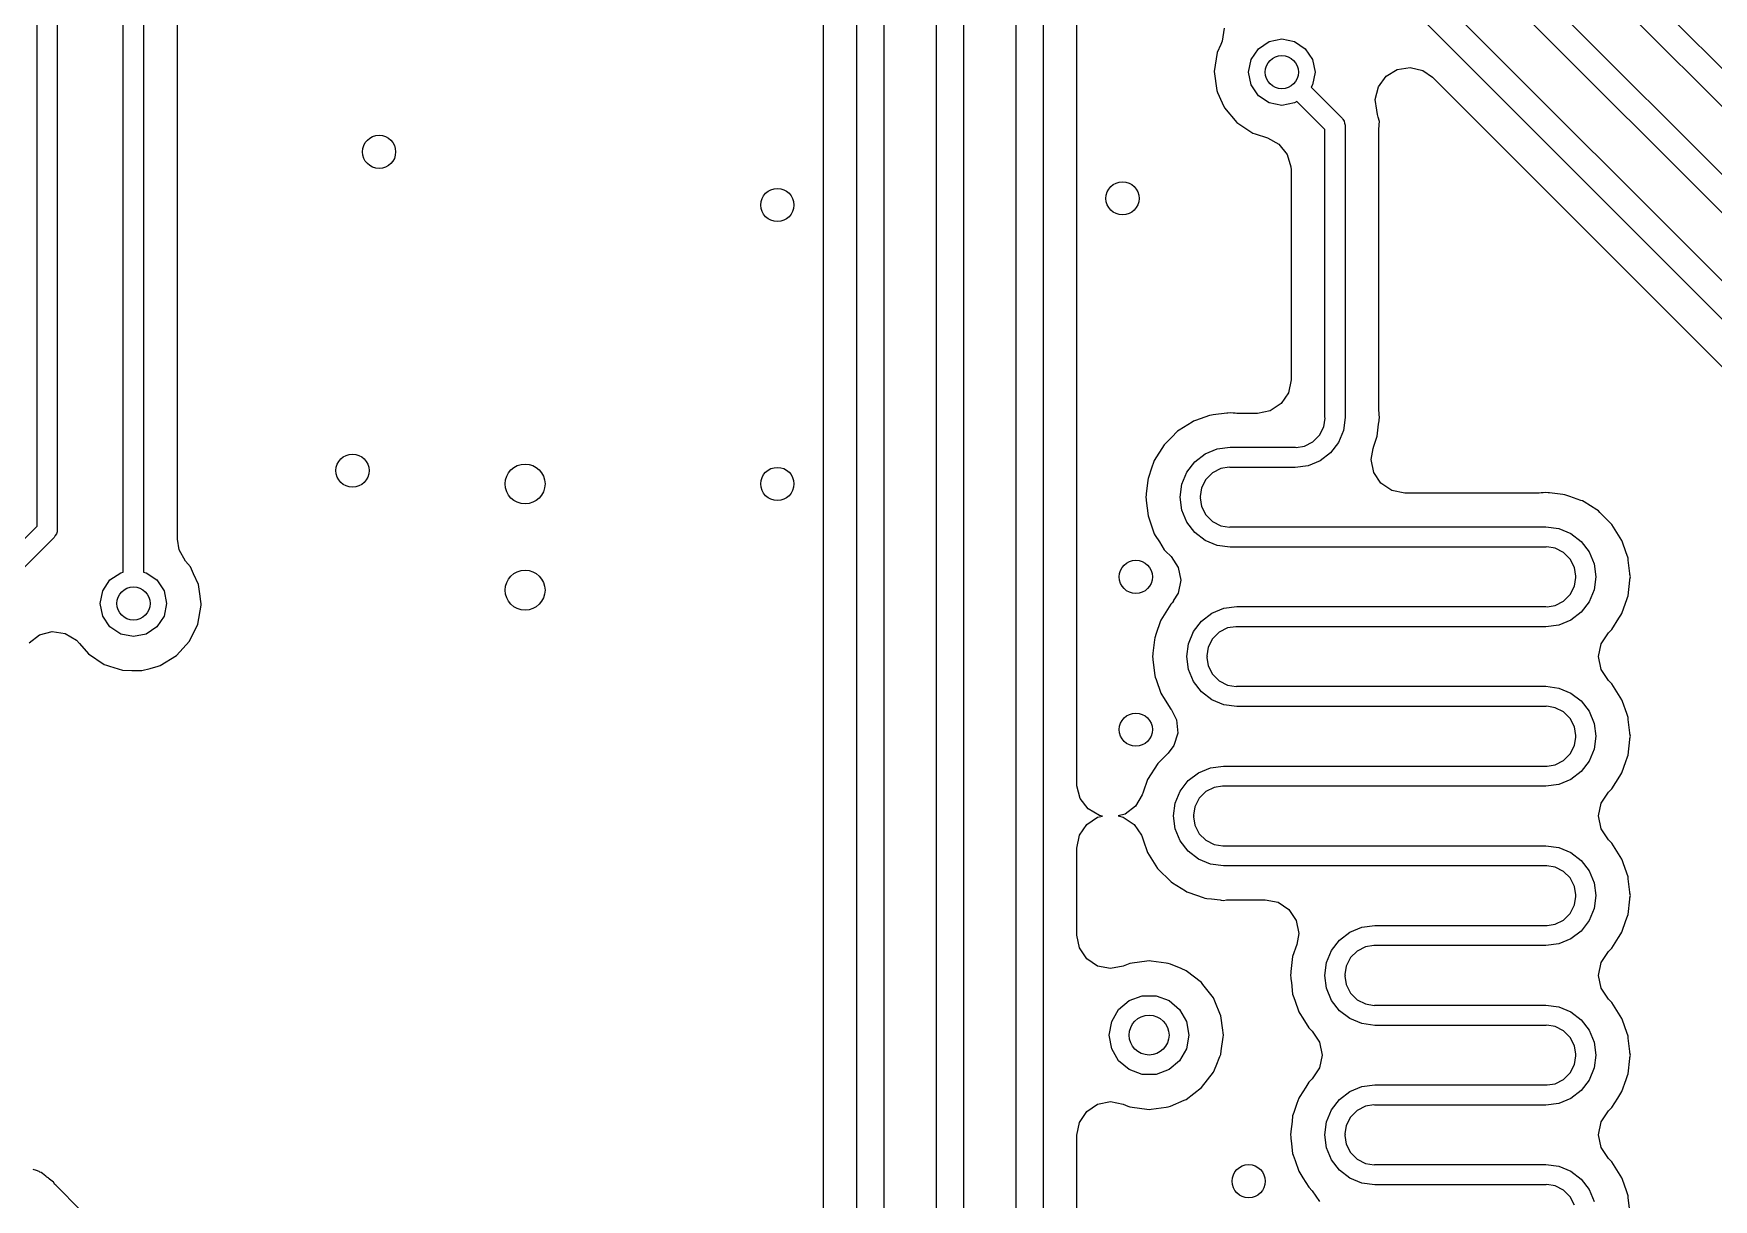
# Model space of a CAD drawing. Extents: x 0.99 to 4.24, y -7.27 to -4.02.
# Drawn here: x 2.2165 to 2.7146, y -6.0703 to -5.7248 of the extents above; entities that cross this region are included whole.
import ezdxf

# ---------------------------------------------------------------- set-up
doc = ezdxf.new("R2010")
doc.units = 0
doc.header["$MEASUREMENT"] = 0
doc.layers.add('BLACK', color=7, linetype='CONTINUOUS')

msp = doc.modelspace()

# ---------------------------------------------------------------- linework, layer by layer
at = {"layer": 'BLACK', "linetype": 'CONTINUOUS'}
for p, q in [((2.21747, -5.8708), (2.21747, -5.60827)), ((2.22347, -5.60951), (2.22347, -5.87205)), ((2.59732, -5.61528), (3.13866, -6.15662)), ((3.13183, -6.16111), (2.59283, -5.62211)), ((2.24306, -5.88445), (2.24306, -5.6437)), ((2.59338, -5.64284), (3.117, -6.16646)), ((2.24906, -5.64494), (2.24906, -5.88445)), ((2.45055, -5.64616), (2.45055, -6.11802)), ((2.46057, -6.1263), (2.46057, -5.64567)), ((2.46857, -5.64733), (2.46857, -6.12795)), ((2.25908, -5.87468), (2.25908, -5.65322)), ((3.11017, -6.17095), (2.58889, -5.64967)), ((2.48419, -6.13614), (2.48419, -5.65748)), ((2.49219, -5.65914), (2.49219, -6.1378)), ((2.58942, -5.67038), (3.09535, -6.17631)), ((3.08852, -6.18079), (2.58494, -5.67721)), ((2.50781, -6.14756), (2.50781, -5.68215)), ((2.51581, -5.68215), (2.51581, -6.14921)), ((2.52583, -5.94718), (2.52583, -5.69719)), ((2.56947, -5.72319), (2.56892, -5.72704)), ((2.56854, -5.72798), (2.56742, -5.73035)), ((2.56892, -5.72704), (2.56854, -5.72798)), ((2.57965, -5.72926), (2.58285, -5.72713)), ((2.58285, -5.72713), (2.58661, -5.72638)), ((2.58661, -5.72638), (2.59038, -5.72713)), ((2.59038, -5.72713), (2.59357, -5.72926)), ((2.56742, -5.73035), (2.56655, -5.73598)), ((2.57677, -5.73622), (2.57752, -5.73245)), ((2.57752, -5.73245), (2.57965, -5.72926)), ((2.59357, -5.72926), (2.59571, -5.73245)), ((2.59571, -5.73245), (2.59646, -5.73622)), ((2.56655, -5.73598), (2.56729, -5.74162)), ((2.57752, -5.73999), (2.57677, -5.73622)), ((2.59646, -5.73622), (2.59571, -5.73999)), ((2.61523, -5.74057), (2.61753, -5.73744)), ((2.61753, -5.73744), (2.62085, -5.73542)), ((2.62085, -5.73542), (2.62469, -5.73483)), ((2.62469, -5.73483), (2.62846, -5.73575)), ((2.62846, -5.73575), (2.6313, -5.73774)), ((2.6313, -5.73774), (2.85375, -5.96019)), ((2.56729, -5.74162), (2.56757, -5.74227)), ((2.56757, -5.74227), (2.56757, -5.74227)), ((2.56757, -5.74227), (2.5689, -5.74529)), ((2.57965, -5.74318), (2.57752, -5.73999)), ((2.58285, -5.74531), (2.57965, -5.74318)), ((2.59571, -5.73999), (2.59527, -5.74064)), ((2.59527, -5.74064), (2.60448, -5.74985)), ((2.6143, -5.74435), (2.61523, -5.74057)), ((2.5689, -5.74529), (2.56958, -5.74682)), ((2.56958, -5.74682), (2.57324, -5.75118)), ((2.58661, -5.74606), (2.58285, -5.74531)), ((2.59038, -5.74531), (2.58661, -5.74606)), ((2.59103, -5.74488), (2.59038, -5.74531)), ((2.59936, -5.75321), (2.59103, -5.74488)), ((2.61478, -5.74743), (2.6143, -5.74435)), ((2.61479, -5.74745), (2.61478, -5.74743)), ((2.61501, -5.74872), (2.61479, -5.74745)), ((2.57324, -5.75118), (2.57798, -5.75433)), ((2.59936, -5.83858), (2.59936, -5.75321)), ((2.60448, -5.74985), (2.60459, -5.75)), ((2.60459, -5.75), (2.60466, -5.75004)), ((2.60466, -5.75004), (2.60471, -5.75016)), ((2.60471, -5.75016), (2.60508, -5.7507)), ((2.60508, -5.7507), (2.60514, -5.75135)), ((2.60514, -5.75135), (2.60536, -5.75197)), ((2.60536, -5.75197), (2.60536, -5.83858)), ((2.6152, -5.74957), (2.61501, -5.74872)), ((2.61553, -5.75082), (2.6152, -5.74957)), ((2.61538, -5.75297), (2.61542, -5.7521)), ((2.61538, -5.83657), (2.61538, -5.75297)), ((2.61542, -5.7521), (2.61546, -5.75168)), ((2.61546, -5.75168), (2.61553, -5.75082)), ((2.57798, -5.75433), (2.57865, -5.75454)), ((2.57865, -5.75454), (2.58235, -5.7557)), ((2.58235, -5.7557), (2.58576, -5.75756)), ((2.58576, -5.75756), (2.58821, -5.76058)), ((2.58821, -5.76058), (2.5893, -5.76431)), ((2.5893, -5.76431), (2.58934, -5.76521)), ((2.58934, -5.76521), (2.58934, -5.82741)), ((2.58934, -5.82741), (2.58858, -5.83123)), ((2.58858, -5.83123), (2.58643, -5.83446)), ((2.5652, -5.83803), (2.56098, -5.83951)), ((2.56573, -5.83784), (2.5652, -5.83803)), ((2.5652, -5.83803), (2.5652, -5.83803)), ((2.56628, -5.83778), (2.56573, -5.83784)), ((2.57029, -5.83733), (2.56628, -5.83778)), ((2.56628, -5.83778), (2.56628, -5.83778)), ((2.57032, -5.83732), (2.57029, -5.83733)), ((2.57033, -5.83732), (2.57032, -5.83732)), ((2.5706, -5.83729), (2.57033, -5.83732)), ((2.57129, -5.83717), (2.5706, -5.83729)), ((2.57215, -5.83732), (2.57129, -5.83717)), ((2.57273, -5.83732), (2.57215, -5.83732)), ((2.5733, -5.83737), (2.57273, -5.83732)), ((2.57938, -5.83737), (2.5733, -5.83737)), ((2.58319, -5.83662), (2.57938, -5.83737)), ((2.58643, -5.83446), (2.58319, -5.83662)), ((2.61543, -5.83714), (2.61538, -5.83657)), ((2.61543, -5.83772), (2.61543, -5.83714)), ((2.61558, -5.83858), (2.61543, -5.83772)), ((2.55571, -5.84267), (2.55531, -5.84306)), ((2.55618, -5.84237), (2.55571, -5.84267)), ((2.55997, -5.83999), (2.55618, -5.84237)), ((2.55618, -5.84237), (2.55618, -5.84237)), ((2.56045, -5.83969), (2.55997, -5.83999)), ((2.55997, -5.83999), (2.55997, -5.83999)), ((2.56098, -5.83951), (2.56045, -5.83969)), ((2.56098, -5.83951), (2.56098, -5.83951)), ((2.59777, -5.84383), (2.59904, -5.84134)), ((2.59904, -5.84134), (2.59944, -5.83881)), ((2.59944, -5.83881), (2.59936, -5.83858)), ((2.60486, -5.84242), (2.60338, -5.84599)), ((2.60536, -5.83858), (2.60486, -5.84242)), ((2.61491, -5.84414), (2.61532, -5.84055)), ((2.61532, -5.84055), (2.61543, -5.83958)), ((2.61543, -5.83954), (2.61546, -5.83927)), ((2.61543, -5.83955), (2.61543, -5.83954)), ((2.61543, -5.83958), (2.61543, -5.83955)), ((2.61546, -5.83927), (2.61558, -5.83858)), ((2.55175, -5.84663), (2.54878, -5.85136)), ((2.55424, -5.84414), (2.55175, -5.84663)), ((2.55531, -5.84306), (2.55424, -5.84414)), ((2.56388, -5.84938), (2.56746, -5.8479)), ((2.56746, -5.8479), (2.57129, -5.84739)), ((2.57129, -5.84739), (2.57129, -5.84739)), ((2.57129, -5.84739), (2.57129, -5.84739)), ((2.57129, -5.84739), (2.59055, -5.84739)), ((2.59055, -5.84739), (2.59088, -5.84745)), ((2.59088, -5.84745), (2.59331, -5.84707)), ((2.59331, -5.84707), (2.59579, -5.8458)), ((2.59579, -5.8458), (2.59777, -5.84383)), ((2.60338, -5.84599), (2.60102, -5.84906)), ((2.61309, -5.85104), (2.61365, -5.84775)), ((2.61365, -5.84775), (2.61388, -5.8471)), ((2.61388, -5.8471), (2.61491, -5.84414)), ((2.54859, -5.85189), (2.54809, -5.85333)), ((2.54878, -5.85136), (2.54859, -5.85189)), ((2.54859, -5.85189), (2.54859, -5.85189)), ((2.55846, -5.8548), (2.56082, -5.85173)), ((2.56082, -5.85173), (2.56388, -5.84938)), ((2.59438, -5.85289), (2.59055, -5.85339)), ((2.59796, -5.85141), (2.59438, -5.85289)), ((2.60102, -5.84906), (2.59796, -5.85141)), ((2.61385, -5.85485), (2.61309, -5.85104)), ((2.54687, -5.8572), (2.54642, -5.86119)), ((2.54693, -5.85664), (2.54687, -5.8572)), ((2.54687, -5.8572), (2.54687, -5.8572)), ((2.54809, -5.85333), (2.54693, -5.85664)), ((2.55698, -5.85837), (2.55846, -5.8548)), ((2.56407, -5.85696), (2.56281, -5.85945)), ((2.56605, -5.85499), (2.56407, -5.85696)), ((2.56853, -5.85372), (2.56605, -5.85499)), ((2.57096, -5.85334), (2.56853, -5.85372)), ((2.57129, -5.85339), (2.57096, -5.85334)), ((2.59055, -5.85339), (2.57129, -5.85339)), ((2.61601, -5.85808), (2.61385, -5.85485)), ((2.54638, -5.8615), (2.54626, -5.8622)), ((2.54626, -5.8622), (2.54638, -5.86289)), ((2.54641, -5.86126), (2.54638, -5.8615)), ((2.54638, -5.86289), (2.54641, -5.86316)), ((2.54642, -5.86119), (2.54641, -5.86125)), ((2.54641, -5.86125), (2.54641, -5.86126)), ((2.55648, -5.8622), (2.55698, -5.85837)), ((2.55698, -5.86604), (2.55648, -5.8622)), ((2.55648, -5.8622), (2.55648, -5.8622)), ((2.56281, -5.85945), (2.56241, -5.86198)), ((2.56241, -5.86198), (2.56243, -5.86204)), ((2.56248, -5.8622), (2.56241, -5.86243)), ((2.56241, -5.86243), (2.56281, -5.86496)), ((2.56243, -5.86204), (2.56248, -5.8622)), ((2.61924, -5.86024), (2.61601, -5.85808)), ((2.62305, -5.861), (2.61924, -5.86024)), ((2.66292, -5.861), (2.62305, -5.861)), ((2.66349, -5.86095), (2.66292, -5.861)), ((2.66407, -5.86095), (2.66349, -5.86095)), ((2.66493, -5.8608), (2.66407, -5.86095)), ((2.66562, -5.86092), (2.66493, -5.8608)), ((2.66589, -5.86095), (2.66562, -5.86092)), ((2.6659, -5.86095), (2.66589, -5.86095)), ((2.66593, -5.86095), (2.6659, -5.86095)), ((2.66994, -5.8614), (2.66593, -5.86095)), ((2.67049, -5.86147), (2.66994, -5.8614)), ((2.66994, -5.8614), (2.66994, -5.8614)), ((2.67204, -5.86201), (2.67049, -5.86147)), ((2.67524, -5.86313), (2.67204, -5.86201)), ((2.54641, -5.86316), (2.54641, -5.86317)), ((2.54641, -5.86317), (2.54641, -5.8632)), ((2.54641, -5.8632), (2.54693, -5.86776)), ((2.54693, -5.86776), (2.54878, -5.87305)), ((2.55846, -5.86961), (2.55698, -5.86604)), ((2.56281, -5.86496), (2.56407, -5.86745)), ((2.56407, -5.86745), (2.56605, -5.86942)), ((2.67577, -5.86331), (2.67524, -5.86313)), ((2.67524, -5.86313), (2.67524, -5.86313)), ((2.67625, -5.86361), (2.67577, -5.86331)), ((2.68004, -5.86599), (2.67625, -5.86361)), ((2.67625, -5.86361), (2.67625, -5.86361)), ((2.68051, -5.86629), (2.68004, -5.86599)), ((2.68004, -5.86599), (2.68004, -5.86599)), ((2.68091, -5.86669), (2.68051, -5.86629)), ((2.68214, -5.86792), (2.68091, -5.86669)), ((2.68447, -5.87025), (2.68214, -5.86792)), ((2.20324, -5.88504), (2.21747, -5.8708)), ((2.22341, -5.87243), (2.22329, -5.87307)), ((2.22346, -5.87231), (2.22341, -5.87243)), ((2.22347, -5.87205), (2.22344, -5.87223)), ((2.22344, -5.87223), (2.22346, -5.87231)), ((2.56082, -5.87268), (2.55846, -5.86961)), ((2.56388, -5.87503), (2.56082, -5.87268)), ((2.56605, -5.86942), (2.56853, -5.87069)), ((2.56853, -5.87069), (2.57106, -5.87109)), ((2.57106, -5.87109), (2.57129, -5.87102)), ((2.57129, -5.87102), (2.57129, -5.87102)), ((2.57129, -5.87102), (2.66493, -5.87102)), ((2.66493, -5.87102), (2.66493, -5.87102)), ((2.66493, -5.87102), (2.66493, -5.87102)), ((2.66493, -5.87102), (2.66876, -5.87152)), ((2.66876, -5.87152), (2.67234, -5.873)), ((2.68744, -5.87499), (2.68447, -5.87025)), ((2.22259, -5.87417), (2.20748, -5.88928)), ((2.22287, -5.87358), (2.22259, -5.87417)), ((2.22329, -5.87307), (2.22287, -5.87358)), ((2.25958, -5.8778), (2.25908, -5.87468)), ((2.2615, -5.88118), (2.25958, -5.8778)), ((2.54878, -5.87305), (2.54907, -5.87352)), ((2.54907, -5.87352), (2.54907, -5.87352)), ((2.54907, -5.87352), (2.5503, -5.87547)), ((2.5503, -5.87547), (2.55175, -5.87778)), ((2.55175, -5.87778), (2.55215, -5.87818)), ((2.56746, -5.87651), (2.56388, -5.87503)), ((2.57129, -5.87702), (2.56746, -5.87651)), ((2.66493, -5.87702), (2.57129, -5.87702)), ((2.57129, -5.87702), (2.57129, -5.87702)), ((2.57129, -5.87702), (2.57129, -5.87702)), ((2.57129, -5.87702), (2.57129, -5.87702)), ((2.66516, -5.87694), (2.66493, -5.87701)), ((2.66493, -5.87701), (2.66493, -5.87702)), ((2.66769, -5.87734), (2.66516, -5.87694)), ((2.67017, -5.87861), (2.66769, -5.87734)), ((2.67234, -5.873), (2.6754, -5.87535)), ((2.6754, -5.87535), (2.67776, -5.87842)), ((2.68763, -5.87551), (2.68744, -5.87499)), ((2.68864, -5.87842), (2.68763, -5.87551)), ((2.68763, -5.87551), (2.68763, -5.87551)), ((2.26297, -5.88289), (2.2615, -5.88118)), ((2.55215, -5.87818), (2.55374, -5.87977)), ((2.55374, -5.87977), (2.5559, -5.883)), ((2.67215, -5.88058), (2.67017, -5.87861)), ((2.67341, -5.88307), (2.67215, -5.88058)), ((2.67776, -5.87842), (2.67924, -5.88199)), ((2.67924, -5.88199), (2.67974, -5.88582)), ((2.68929, -5.88027), (2.68864, -5.87842)), ((2.68935, -5.88082), (2.68929, -5.88027)), ((2.6898, -5.88481), (2.68935, -5.88082)), ((2.68935, -5.88082), (2.68935, -5.88082)), ((2.23697, -5.88993), (2.2391, -5.88674)), ((2.2391, -5.88674), (2.2423, -5.88461)), ((2.2423, -5.88461), (2.24306, -5.88445)), ((2.24906, -5.88445), (2.24983, -5.88461)), ((2.24983, -5.88461), (2.25302, -5.88674)), ((2.25302, -5.88674), (2.25516, -5.88993)), ((2.26326, -5.88354), (2.26297, -5.88289)), ((2.26387, -5.88487), (2.26326, -5.88354)), ((2.26326, -5.88354), (2.26326, -5.88354)), ((2.26532, -5.88807), (2.26387, -5.88487)), ((2.5559, -5.883), (2.55666, -5.88681)), ((2.55666, -5.88681), (2.5559, -5.89062)), ((2.67381, -5.8856), (2.67341, -5.88307)), ((2.67341, -5.88858), (2.67382, -5.88605)), ((2.67374, -5.88583), (2.67379, -5.88567)), ((2.67382, -5.88605), (2.67374, -5.88583)), ((2.67379, -5.88567), (2.67381, -5.8856)), ((2.67974, -5.88583), (2.67924, -5.88966)), ((2.67974, -5.88582), (2.67974, -5.88583)), ((2.68929, -5.89139), (2.68981, -5.88682)), ((2.68981, -5.88487), (2.6898, -5.88481)), ((2.68981, -5.88488), (2.68981, -5.88487)), ((2.68984, -5.88512), (2.68981, -5.88488)), ((2.68981, -5.88678), (2.68984, -5.88651)), ((2.68981, -5.88679), (2.68981, -5.88678)), ((2.68981, -5.88682), (2.68981, -5.88679)), ((2.68996, -5.88583), (2.68984, -5.88512)), ((2.68984, -5.88651), (2.68996, -5.88583)), ((2.23622, -5.8937), (2.23697, -5.88993)), ((2.25516, -5.88993), (2.25591, -5.8937)), ((2.26582, -5.89153), (2.26532, -5.88807)), ((2.26606, -5.8932), (2.26582, -5.89153)), ((2.5559, -5.89062), (2.55435, -5.89294)), ((2.67017, -5.89304), (2.67215, -5.89107)), ((2.67215, -5.89107), (2.67341, -5.88858)), ((2.67924, -5.88966), (2.67776, -5.89323)), ((2.68744, -5.89667), (2.68899, -5.89225)), ((2.68899, -5.89225), (2.68911, -5.89191)), ((2.68911, -5.89191), (2.68929, -5.89139)), ((2.68911, -5.89191), (2.68911, -5.89191)), ((2.23697, -5.89747), (2.23622, -5.8937)), ((2.2391, -5.90066), (2.23697, -5.89747)), ((2.25516, -5.89747), (2.25302, -5.90066)), ((2.25591, -5.8937), (2.25516, -5.89747)), ((2.26518, -5.8998), (2.26612, -5.89419)), ((2.26613, -5.8937), (2.26606, -5.8932)), ((2.26612, -5.89419), (2.26613, -5.8937)), ((2.55372, -5.89387), (2.55075, -5.89861)), ((2.55412, -5.89347), (2.55372, -5.89387)), ((2.55447, -5.89304), (2.55412, -5.89347)), ((2.55435, -5.89294), (2.55447, -5.89304)), ((2.56279, -5.89898), (2.56585, -5.89662)), ((2.56585, -5.89662), (2.56943, -5.89514)), ((2.56943, -5.89514), (2.57326, -5.89464)), ((2.57326, -5.89464), (2.57326, -5.89464)), ((2.57326, -5.89464), (2.57326, -5.89464)), ((2.57326, -5.89464), (2.66493, -5.89464)), ((2.66493, -5.89464), (2.66526, -5.8947)), ((2.66526, -5.8947), (2.66769, -5.89431)), ((2.66769, -5.89431), (2.67017, -5.89304)), ((2.6754, -5.8963), (2.67234, -5.89865)), ((2.67776, -5.89323), (2.6754, -5.8963)), ((2.68654, -5.8981), (2.68715, -5.89714)), ((2.68715, -5.89714), (2.68744, -5.89667)), ((2.68715, -5.89714), (2.68715, -5.89714)), ((2.21822, -5.903), (2.22199, -5.90205)), ((2.22199, -5.90205), (2.22583, -5.90262)), ((2.22583, -5.90262), (2.22917, -5.90461)), ((2.2423, -5.90279), (2.2391, -5.90066)), ((2.24606, -5.90354), (2.2423, -5.90279)), ((2.24983, -5.90279), (2.24606, -5.90354)), ((2.25302, -5.90066), (2.24983, -5.90279)), ((2.2627, -5.90492), (2.26518, -5.8998)), ((2.54936, -5.90256), (2.5489, -5.90389)), ((2.55056, -5.89914), (2.54936, -5.90256)), ((2.55075, -5.89861), (2.55056, -5.89914)), ((2.55056, -5.89914), (2.55056, -5.89914)), ((2.55895, -5.90562), (2.56043, -5.90204)), ((2.56043, -5.90204), (2.56279, -5.89898)), ((2.56802, -5.90223), (2.56604, -5.90421)), ((2.5705, -5.90096), (2.56802, -5.90223)), ((2.57293, -5.90058), (2.5705, -5.90096)), ((2.57326, -5.90064), (2.57293, -5.90058)), ((2.66493, -5.90064), (2.57326, -5.90064)), ((2.66876, -5.90013), (2.66493, -5.90064)), ((2.66493, -5.90064), (2.66493, -5.90064)), ((2.66493, -5.90064), (2.66493, -5.90064)), ((2.66493, -5.90064), (2.66493, -5.90064)), ((2.67234, -5.89865), (2.66876, -5.90013)), ((2.68131, -5.90564), (2.68347, -5.90241)), ((2.68347, -5.90241), (2.68407, -5.9018)), ((2.68407, -5.9018), (2.68447, -5.90141)), ((2.68447, -5.90141), (2.68654, -5.8981)), ((2.2151, -5.90532), (2.21822, -5.903)), ((2.22917, -5.90461), (2.23011, -5.90559)), ((2.23011, -5.90559), (2.23269, -5.90866)), ((2.25888, -5.90914), (2.2627, -5.90492)), ((2.54884, -5.90444), (2.54839, -5.90843)), ((2.5489, -5.90389), (2.54884, -5.90444)), ((2.54884, -5.90444), (2.54884, -5.90444)), ((2.55845, -5.90944), (2.55895, -5.90562)), ((2.56478, -5.90669), (2.56437, -5.90922)), ((2.56604, -5.90421), (2.56478, -5.90669)), ((2.68055, -5.90945), (2.68131, -5.90564)), ((2.23269, -5.90866), (2.23742, -5.91181)), ((2.23742, -5.91181), (2.2381, -5.91202)), ((2.2381, -5.91202), (2.2381, -5.91202)), ((2.2381, -5.91202), (2.239, -5.9123)), ((2.239, -5.9123), (2.24285, -5.91351)), ((2.25104, -5.91293), (2.25335, -5.9123)), ((2.25335, -5.9123), (2.25403, -5.91212)), ((2.25335, -5.9123), (2.25335, -5.9123)), ((2.25403, -5.91212), (2.25888, -5.90914)), ((2.54835, -5.90874), (2.54823, -5.90945)), ((2.54823, -5.90945), (2.54835, -5.91014)), ((2.54838, -5.90851), (2.54835, -5.90874)), ((2.54835, -5.91014), (2.54838, -5.9104)), ((2.54839, -5.90843), (2.54838, -5.90849)), ((2.54838, -5.90849), (2.54838, -5.90851)), ((2.54838, -5.9104), (2.54838, -5.91041)), ((2.54838, -5.91041), (2.54838, -5.91044)), ((2.54838, -5.91044), (2.5489, -5.91501)), ((2.55845, -5.90945), (2.55845, -5.90944)), ((2.55895, -5.91328), (2.55845, -5.90945)), ((2.56437, -5.90922), (2.56445, -5.90945)), ((2.56445, -5.90945), (2.56437, -5.90968)), ((2.56437, -5.90968), (2.56477, -5.91221)), ((2.56477, -5.91221), (2.56604, -5.91469)), ((2.68131, -5.91326), (2.68055, -5.90945)), ((2.24285, -5.91351), (2.24555, -5.91356)), ((2.24555, -5.91356), (2.24783, -5.9136)), ((2.24783, -5.9136), (2.24783, -5.9136)), ((2.24783, -5.9136), (2.24854, -5.91361)), ((2.24854, -5.91361), (2.25104, -5.91293)), ((2.5489, -5.91501), (2.54908, -5.91554)), ((2.54908, -5.91554), (2.54908, -5.91554)), ((2.54908, -5.91554), (2.54931, -5.91619)), ((2.54931, -5.91619), (2.55075, -5.92029)), ((2.56043, -5.91685), (2.55895, -5.91328)), ((2.56279, -5.91992), (2.56043, -5.91685)), ((2.56604, -5.91469), (2.56802, -5.91667)), ((2.56802, -5.91667), (2.5705, -5.91793)), ((2.68347, -5.91649), (2.68131, -5.91326)), ((2.68447, -5.91749), (2.68347, -5.91649)), ((2.68744, -5.92223), (2.68447, -5.91749)), ((2.55075, -5.92029), (2.55104, -5.92076)), ((2.55104, -5.92076), (2.55104, -5.92076)), ((2.55104, -5.92076), (2.55153, -5.92153)), ((2.55153, -5.92153), (2.55372, -5.92503)), ((2.56585, -5.92228), (2.56279, -5.91992)), ((2.56942, -5.92376), (2.56585, -5.92228)), ((2.5705, -5.91793), (2.57303, -5.91833)), ((2.57303, -5.91833), (2.57326, -5.91826)), ((2.57326, -5.91826), (2.57326, -5.91826)), ((2.57326, -5.91826), (2.66493, -5.91826)), ((2.66493, -5.91826), (2.66493, -5.91826)), ((2.66493, -5.91826), (2.66493, -5.91826)), ((2.66493, -5.91826), (2.66876, -5.91876)), ((2.66876, -5.91876), (2.67234, -5.92024)), ((2.67234, -5.92024), (2.6754, -5.9226)), ((2.6754, -5.9226), (2.67776, -5.92567)), ((2.68763, -5.92276), (2.68744, -5.92223)), ((2.55372, -5.92503), (2.55375, -5.92505)), ((2.55375, -5.92505), (2.55539, -5.92824)), ((2.57326, -5.92426), (2.56942, -5.92376)), ((2.66493, -5.92426), (2.57326, -5.92426)), ((2.57326, -5.92426), (2.57326, -5.92426)), ((2.57326, -5.92426), (2.57326, -5.92426)), ((2.57326, -5.92426), (2.57326, -5.92426)), ((2.66516, -5.92419), (2.66493, -5.92426)), ((2.66493, -5.92426), (2.66493, -5.92426)), ((2.66769, -5.92459), (2.66516, -5.92419)), ((2.67017, -5.92585), (2.66769, -5.92459)), ((2.67215, -5.92783), (2.67017, -5.92585)), ((2.67776, -5.92567), (2.67924, -5.92924)), ((2.68889, -5.92636), (2.68763, -5.92276)), ((2.68763, -5.92276), (2.68763, -5.92276)), ((2.68929, -5.92751), (2.68889, -5.92636)), ((2.68935, -5.92807), (2.68929, -5.92751)), ((2.55572, -5.93211), (2.55454, -5.93581)), ((2.55539, -5.92824), (2.55572, -5.93211)), ((2.67341, -5.93031), (2.67215, -5.92783)), ((2.67381, -5.93285), (2.67341, -5.93031)), ((2.67924, -5.92924), (2.67974, -5.93306)), ((2.6898, -5.93206), (2.68935, -5.92807)), ((2.68935, -5.92807), (2.68935, -5.92807)), ((2.68981, -5.93211), (2.6898, -5.93206)), ((2.68981, -5.93213), (2.68981, -5.93211)), ((2.68984, -5.93236), (2.68981, -5.93213)), ((2.68996, -5.93307), (2.68984, -5.93236)), ((2.55454, -5.93581), (2.55286, -5.93804)), ((2.67215, -5.93831), (2.67341, -5.93583)), ((2.67341, -5.93583), (2.67382, -5.9333)), ((2.67374, -5.93307), (2.67381, -5.93285)), ((2.67381, -5.93329), (2.67374, -5.93307)), ((2.67382, -5.9333), (2.67381, -5.93329)), ((2.67924, -5.9369), (2.67776, -5.94048)), ((2.67974, -5.93307), (2.67924, -5.9369)), ((2.67974, -5.93306), (2.67974, -5.93307)), ((2.68929, -5.93863), (2.68981, -5.93407)), ((2.68981, -5.93403), (2.68984, -5.93376)), ((2.68981, -5.93407), (2.68981, -5.93403)), ((2.68981, -5.93403), (2.68981, -5.93403)), ((2.68984, -5.93376), (2.68996, -5.93307)), ((2.54979, -5.94111), (2.54681, -5.94585)), ((2.55286, -5.93804), (2.54979, -5.94111)), ((2.56192, -5.94387), (2.56549, -5.94239)), ((2.56549, -5.94239), (2.56932, -5.94188)), ((2.56932, -5.94188), (2.56932, -5.94188)), ((2.56932, -5.94188), (2.56932, -5.94188)), ((2.56932, -5.94188), (2.66493, -5.94188)), ((2.66493, -5.94188), (2.66526, -5.94194)), ((2.66526, -5.94194), (2.66769, -5.94156)), ((2.66769, -5.94156), (2.67017, -5.94029)), ((2.67017, -5.94029), (2.67215, -5.93831)), ((2.67776, -5.94048), (2.6754, -5.94354)), ((2.68744, -5.94391), (2.68863, -5.94054)), ((2.68863, -5.94054), (2.68911, -5.93916)), ((2.68911, -5.93916), (2.68929, -5.93863)), ((2.68911, -5.93916), (2.68911, -5.93916)), ((2.52585, -5.94774), (2.52583, -5.94718)), ((2.54681, -5.94585), (2.54547, -5.94968)), ((2.5565, -5.94929), (2.55885, -5.94622)), ((2.55885, -5.94622), (2.56192, -5.94387)), ((2.66876, -5.94738), (2.66493, -5.94788)), ((2.67234, -5.9459), (2.66876, -5.94738)), ((2.6754, -5.94354), (2.67234, -5.9459)), ((2.68447, -5.94865), (2.68681, -5.94492)), ((2.68681, -5.94492), (2.68715, -5.94439)), ((2.68715, -5.94439), (2.68744, -5.94391)), ((2.68715, -5.94439), (2.68715, -5.94439)), ((2.52682, -5.9515), (2.52585, -5.94774)), ((2.52915, -5.95461), (2.52682, -5.9515)), ((2.54519, -5.95047), (2.54322, -5.95382)), ((2.54547, -5.94968), (2.54519, -5.95047)), ((2.55502, -5.95286), (2.5565, -5.94929)), ((2.56211, -5.95145), (2.56084, -5.95394)), ((2.56408, -5.94948), (2.56211, -5.95145)), ((2.56657, -5.94821), (2.56408, -5.94948)), ((2.56899, -5.94782), (2.56657, -5.94821)), ((2.56932, -5.94788), (2.56899, -5.94782)), ((2.66493, -5.94788), (2.56932, -5.94788)), ((2.66493, -5.94788), (2.66493, -5.94788)), ((2.66493, -5.94788), (2.66493, -5.94788)), ((2.66493, -5.94788), (2.66493, -5.94788)), ((2.68131, -5.95288), (2.68347, -5.94965)), ((2.68347, -5.94965), (2.68407, -5.94905)), ((2.68407, -5.94905), (2.68447, -5.94865)), ((2.52875, -5.95917), (2.53198, -5.95701)), ((2.5325, -5.95658), (2.52915, -5.95461)), ((2.53198, -5.95701), (2.53344, -5.95672)), ((2.53344, -5.95672), (2.5325, -5.95658)), ((2.54011, -5.95616), (2.53803, -5.95669)), ((2.53803, -5.95669), (2.5396, -5.95701)), ((2.5396, -5.95701), (2.54283, -5.95917)), ((2.54322, -5.95382), (2.54011, -5.95616)), ((2.55451, -5.95669), (2.55502, -5.95286)), ((2.55502, -5.96053), (2.55451, -5.95669)), ((2.55451, -5.95669), (2.55451, -5.95669)), ((2.56084, -5.95394), (2.56044, -5.95647)), ((2.56044, -5.95647), (2.56046, -5.95653)), ((2.56051, -5.95669), (2.56044, -5.95692)), ((2.56044, -5.95692), (2.56084, -5.95945)), ((2.56046, -5.95653), (2.56051, -5.95669)), ((2.68055, -5.95669), (2.68131, -5.95288)), ((2.68131, -5.96051), (2.68055, -5.95669)), ((2.52583, -5.96621), (2.52659, -5.9624)), ((2.52659, -5.9624), (2.52875, -5.95917)), ((2.54283, -5.95917), (2.54499, -5.9624)), ((2.54499, -5.9624), (2.54519, -5.96292)), ((2.55649, -5.9641), (2.55502, -5.96053)), ((2.56084, -5.95945), (2.5621, -5.96194)), ((2.5621, -5.96194), (2.56408, -5.96391)), ((2.68347, -5.96374), (2.68131, -5.96051)), ((2.52583, -5.99199), (2.52583, -5.96621)), ((2.54519, -5.96292), (2.54548, -5.96374)), ((2.54548, -5.96374), (2.54681, -5.96753)), ((2.54681, -5.96753), (2.54978, -5.97227)), ((2.55885, -5.96717), (2.55649, -5.9641)), ((2.56192, -5.96952), (2.55885, -5.96717)), ((2.56408, -5.96391), (2.56657, -5.96518)), ((2.56657, -5.96518), (2.56909, -5.96558)), ((2.56909, -5.96558), (2.56932, -5.9655)), ((2.56932, -5.9655), (2.56932, -5.9655)), ((2.56932, -5.9655), (2.66493, -5.9655)), ((2.66493, -5.9655), (2.66493, -5.9655)), ((2.66493, -5.9655), (2.66493, -5.9655)), ((2.66493, -5.9655), (2.66876, -5.96601)), ((2.66876, -5.96601), (2.67234, -5.96749)), ((2.67234, -5.96749), (2.6754, -5.96984)), ((2.68447, -5.96474), (2.68347, -5.96374)), ((2.68744, -5.96947), (2.68447, -5.96474)), ((2.54978, -5.97227), (2.55374, -5.97623)), ((2.56549, -5.971), (2.56192, -5.96952)), ((2.56932, -5.97151), (2.56549, -5.971)), ((2.66493, -5.9715), (2.56932, -5.9715)), ((2.56932, -5.9715), (2.56932, -5.9715)), ((2.56932, -5.9715), (2.56932, -5.9715)), ((2.56932, -5.9715), (2.56932, -5.97151)), ((2.66516, -5.97143), (2.66493, -5.9715)), ((2.66493, -5.9715), (2.66493, -5.9715)), ((2.66769, -5.97183), (2.66516, -5.97143)), ((2.67017, -5.9731), (2.66769, -5.97183)), ((2.6754, -5.96984), (2.67776, -5.97291)), ((2.68763, -5.97), (2.68744, -5.96947)), ((2.68792, -5.97083), (2.68763, -5.97)), ((2.68763, -5.97), (2.68763, -5.97)), ((2.68929, -5.97476), (2.68792, -5.97083)), ((2.55374, -5.97623), (2.55421, -5.97653)), ((2.55421, -5.97653), (2.55421, -5.97653)), ((2.55421, -5.97653), (2.55801, -5.97891)), ((2.67215, -5.97507), (2.67017, -5.9731)), ((2.67341, -5.97756), (2.67215, -5.97507)), ((2.67776, -5.97291), (2.67924, -5.97648)), ((2.67924, -5.97648), (2.67974, -5.98031)), ((2.68935, -5.97531), (2.68929, -5.97476)), ((2.6898, -5.9793), (2.68935, -5.97531)), ((2.68935, -5.97531), (2.68935, -5.97531)), ((2.55801, -5.97891), (2.55801, -5.97891)), ((2.55801, -5.97891), (2.55848, -5.97921)), ((2.55848, -5.97921), (2.55901, -5.97939)), ((2.55901, -5.97939), (2.55901, -5.97939)), ((2.55901, -5.97939), (2.56323, -5.98087)), ((2.56323, -5.98087), (2.56323, -5.98087)), ((2.56323, -5.98087), (2.56376, -5.98105)), ((2.56376, -5.98105), (2.56432, -5.98112)), ((2.56432, -5.98112), (2.56432, -5.98112)), ((2.56432, -5.98112), (2.56574, -5.98128)), ((2.56574, -5.98128), (2.56834, -5.98157)), ((2.56834, -5.98157), (2.56835, -5.98157)), ((2.56835, -5.98157), (2.56835, -5.98157)), ((2.56835, -5.98157), (2.56865, -5.98161)), ((2.56865, -5.98161), (2.56932, -5.98172)), ((2.56932, -5.98172), (2.57018, -5.98157)), ((2.57018, -5.98157), (2.57076, -5.98157)), ((2.57076, -5.98157), (2.57133, -5.98152)), ((2.57133, -5.98152), (2.58167, -5.98152)), ((2.58167, -5.98152), (2.58548, -5.98228)), ((2.58548, -5.98228), (2.58871, -5.98444)), ((2.67381, -5.98009), (2.67341, -5.97756)), ((2.67341, -5.98307), (2.67382, -5.98054)), ((2.67374, -5.98031), (2.67381, -5.98009)), ((2.67381, -5.98053), (2.67374, -5.98031)), ((2.67382, -5.98054), (2.67381, -5.98053)), ((2.67974, -5.98031), (2.67924, -5.98415)), ((2.67974, -5.98031), (2.67974, -5.98031)), ((2.68929, -5.98588), (2.68981, -5.98131)), ((2.68981, -5.97936), (2.6898, -5.9793)), ((2.68981, -5.97937), (2.68981, -5.97936)), ((2.68984, -5.97961), (2.68981, -5.97937)), ((2.68981, -5.98127), (2.68984, -5.981)), ((2.68981, -5.98128), (2.68981, -5.98127)), ((2.68981, -5.98131), (2.68981, -5.98128)), ((2.68996, -5.98031), (2.68984, -5.97961)), ((2.68984, -5.981), (2.68996, -5.98031)), ((2.58871, -5.98444), (2.59087, -5.98767)), ((2.67017, -5.98753), (2.67215, -5.98556)), ((2.67215, -5.98556), (2.67341, -5.98307)), ((2.67924, -5.98415), (2.67776, -5.98772)), ((2.68866, -5.98767), (2.68911, -5.9864)), ((2.68911, -5.9864), (2.68929, -5.98588)), ((2.68911, -5.9864), (2.68911, -5.9864)), ((2.52659, -5.9958), (2.52583, -5.99199)), ((2.59087, -5.98767), (2.59163, -5.99148)), ((2.59163, -5.99148), (2.59107, -5.99477)), ((2.6037, -5.99346), (2.60677, -5.99111)), ((2.60677, -5.99111), (2.61034, -5.98963)), ((2.61034, -5.98963), (2.61417, -5.98913)), ((2.61417, -5.98913), (2.66493, -5.98913)), ((2.66493, -5.98913), (2.66526, -5.98918)), ((2.66526, -5.98918), (2.66769, -5.9888)), ((2.66769, -5.9888), (2.67017, -5.98753)), ((2.6754, -5.99079), (2.67234, -5.99314)), ((2.67776, -5.98772), (2.6754, -5.99079)), ((2.68647, -5.99271), (2.68715, -5.99163)), ((2.68715, -5.99163), (2.68744, -5.99116)), ((2.68715, -5.99163), (2.68715, -5.99163)), ((2.68744, -5.99116), (2.68866, -5.98767)), ((2.52875, -5.99903), (2.52659, -5.9958)), ((2.59107, -5.99477), (2.58981, -5.99838)), ((2.59987, -6.0001), (2.60135, -5.99653)), ((2.60135, -5.99653), (2.6037, -5.99346)), ((2.60893, -5.99672), (2.60696, -5.99869)), ((2.61142, -5.99545), (2.60893, -5.99672)), ((2.61384, -5.99507), (2.61142, -5.99545)), ((2.61417, -5.99513), (2.61384, -5.99507)), ((2.66493, -5.99513), (2.61417, -5.99513)), ((2.66876, -5.99462), (2.66493, -5.99513)), ((2.66493, -5.99513), (2.66493, -5.99513)), ((2.66493, -5.99513), (2.66493, -5.99513)), ((2.66493, -5.99513), (2.66493, -5.99513)), ((2.67234, -5.99314), (2.66876, -5.99462)), ((2.68131, -6.00013), (2.68347, -5.9969)), ((2.68347, -5.9969), (2.68407, -5.99629)), ((2.68407, -5.99629), (2.68447, -5.99589)), ((2.68447, -5.99589), (2.68647, -5.99271)), ((2.53198, -6.00119), (2.52875, -5.99903)), ((2.53579, -6.00195), (2.53198, -6.00119)), ((2.5396, -6.00119), (2.53579, -6.00195)), ((2.54155, -6.00038), (2.5396, -6.00119)), ((2.54219, -6.0003), (2.54155, -6.00038)), ((2.5466, -5.99972), (2.54219, -6.0003)), ((2.54219, -6.0003), (2.54219, -6.0003)), ((2.54724, -5.99963), (2.5466, -5.99972)), ((2.54789, -5.99972), (2.54724, -5.99963)), ((2.5523, -6.0003), (2.54789, -5.99972)), ((2.55294, -6.00038), (2.5523, -6.0003)), ((2.5523, -6.0003), (2.5523, -6.0003)), ((2.55355, -6.00063), (2.55294, -6.00038)), ((2.55672, -6.00195), (2.55355, -6.00063)), ((2.55355, -6.00063), (2.55355, -6.00063)), ((2.55825, -6.00258), (2.55672, -6.00195)), ((2.58981, -5.99838), (2.58931, -6.0028)), ((2.59936, -6.00394), (2.59987, -6.0001)), ((2.60569, -6.00118), (2.60529, -6.00371)), ((2.60696, -5.99869), (2.60569, -6.00118)), ((2.68055, -6.00394), (2.68131, -6.00013)), ((2.56281, -6.00608), (2.55825, -6.00258)), ((2.56321, -6.0066), (2.56281, -6.00608)), ((2.56361, -6.00712), (2.56321, -6.0066)), ((2.56631, -6.01064), (2.56361, -6.00712)), ((2.58918, -6.00374), (2.58914, -6.00394)), ((2.58914, -6.00394), (2.58925, -6.00455)), ((2.58926, -6.00325), (2.58918, -6.00374)), ((2.58925, -6.00455), (2.58926, -6.00462)), ((2.58929, -6.00298), (2.58926, -6.00325)), ((2.58926, -6.00462), (2.58929, -6.00489)), ((2.5893, -6.00294), (2.58929, -6.00297)), ((2.58929, -6.00297), (2.58929, -6.00298)), ((2.58929, -6.00489), (2.58929, -6.0049)), ((2.58929, -6.0049), (2.5893, -6.00493)), ((2.58931, -6.0028), (2.5893, -6.00294)), ((2.5893, -6.00493), (2.58943, -6.00608)), ((2.58943, -6.00608), (2.58981, -6.0095)), ((2.59987, -6.00777), (2.59936, -6.00394)), ((2.60529, -6.00371), (2.60536, -6.00394)), ((2.60536, -6.00394), (2.60529, -6.00416)), ((2.60529, -6.00416), (2.60569, -6.00669)), ((2.60569, -6.00669), (2.60696, -6.00918)), ((2.68131, -6.00775), (2.68055, -6.00394)), ((2.5382, -6.01406), (2.54134, -6.01142)), ((2.54134, -6.01142), (2.54519, -6.01002)), ((2.54519, -6.01002), (2.5493, -6.01002)), ((2.5493, -6.01002), (2.55315, -6.01142)), ((2.55315, -6.01142), (2.55629, -6.01406)), ((2.56691, -6.01207), (2.56631, -6.01064)), ((2.56822, -6.01525), (2.56691, -6.01207)), ((2.58981, -6.0095), (2.59, -6.01003)), ((2.59, -6.01003), (2.59, -6.01003)), ((2.59, -6.01003), (2.59044, -6.01128)), ((2.59044, -6.01128), (2.59166, -6.01478)), ((2.60135, -6.01134), (2.59987, -6.00777)), ((2.6037, -6.01441), (2.60135, -6.01134)), ((2.60696, -6.00918), (2.60893, -6.01115)), ((2.60893, -6.01115), (2.61142, -6.01242)), ((2.68347, -6.01098), (2.68131, -6.00775)), ((2.68367, -6.01118), (2.68347, -6.01098)), ((2.68447, -6.01198), (2.68367, -6.01118)), ((2.68744, -6.01672), (2.68447, -6.01198)), ((2.53615, -6.01761), (2.5382, -6.01406)), ((2.55629, -6.01406), (2.55834, -6.01761)), ((2.56851, -6.01595), (2.56822, -6.01525)), ((2.5686, -6.0166), (2.56851, -6.01595)), ((2.56898, -6.01952), (2.5686, -6.0166)), ((2.5686, -6.0166), (2.5686, -6.0166)), ((2.59166, -6.01478), (2.59196, -6.01525)), ((2.59196, -6.01525), (2.59196, -6.01525)), ((2.59196, -6.01525), (2.59281, -6.0166)), ((2.59281, -6.0166), (2.59464, -6.01952)), ((2.60677, -6.01676), (2.6037, -6.01441)), ((2.61034, -6.01824), (2.60677, -6.01676)), ((2.61142, -6.01242), (2.61395, -6.01282)), ((2.61395, -6.01282), (2.61417, -6.01275)), ((2.61417, -6.01275), (2.66493, -6.01275)), ((2.66493, -6.01275), (2.66493, -6.01275)), ((2.66493, -6.01275), (2.66493, -6.01275)), ((2.66493, -6.01275), (2.66876, -6.01325)), ((2.66876, -6.01325), (2.67234, -6.01473)), ((2.67234, -6.01473), (2.6754, -6.01709)), ((2.6754, -6.01709), (2.67776, -6.02015)), ((2.68763, -6.01725), (2.68744, -6.01672)), ((2.68889, -6.02085), (2.68763, -6.01725)), ((2.68763, -6.01725), (2.68763, -6.01725)), ((2.53543, -6.02165), (2.53615, -6.01761)), ((2.53615, -6.02569), (2.53543, -6.02165)), ((2.55834, -6.01761), (2.55906, -6.02165)), ((2.55906, -6.02165), (2.55834, -6.02569)), ((2.56865, -6.02635), (2.56918, -6.0223)), ((2.56926, -6.02165), (2.56898, -6.01952)), ((2.56918, -6.0223), (2.56926, -6.02165)), ((2.59464, -6.01952), (2.59564, -6.02052)), ((2.59564, -6.02052), (2.5978, -6.02375)), ((2.61417, -6.01875), (2.61034, -6.01824)), ((2.66493, -6.01875), (2.61417, -6.01875)), ((2.66516, -6.01867), (2.66493, -6.01875)), ((2.66493, -6.01875), (2.66493, -6.01875)), ((2.66769, -6.01908), (2.66516, -6.01867)), ((2.67017, -6.02034), (2.66769, -6.01908)), ((2.67215, -6.02232), (2.67017, -6.02034)), ((2.67341, -6.0248), (2.67215, -6.02232)), ((2.67776, -6.02015), (2.67924, -6.02373)), ((2.68929, -6.022), (2.68889, -6.02085)), ((2.68935, -6.02255), (2.68929, -6.022)), ((2.5382, -6.02925), (2.53615, -6.02569)), ((2.55834, -6.02569), (2.55629, -6.02925)), ((2.56851, -6.02735), (2.56865, -6.02635)), ((2.5978, -6.02375), (2.59855, -6.02756)), ((2.67381, -6.02733), (2.67341, -6.0248)), ((2.67379, -6.02739), (2.67381, -6.02733)), ((2.67924, -6.02373), (2.67974, -6.02755)), ((2.6898, -6.02654), (2.68935, -6.02255)), ((2.68935, -6.02255), (2.68935, -6.02255)), ((2.68981, -6.0266), (2.6898, -6.02654)), ((2.68981, -6.02662), (2.68981, -6.0266)), ((2.68984, -6.02685), (2.68981, -6.02662)), ((2.68996, -6.02756), (2.68984, -6.02685)), ((2.54134, -6.03188), (2.5382, -6.02925)), ((2.54519, -6.03329), (2.54134, -6.03188)), ((2.55315, -6.03188), (2.5493, -6.03329)), ((2.55629, -6.02925), (2.55315, -6.03188)), ((2.56631, -6.03266), (2.56712, -6.03072)), ((2.56712, -6.03072), (2.56826, -6.02796)), ((2.56826, -6.02796), (2.56851, -6.02735)), ((2.56826, -6.02796), (2.56826, -6.02796)), ((2.5978, -6.03137), (2.59564, -6.0346)), ((2.59855, -6.02756), (2.5978, -6.03137)), ((2.67215, -6.0328), (2.67341, -6.03032)), ((2.67341, -6.03032), (2.67382, -6.02779)), ((2.67374, -6.02756), (2.67379, -6.02739)), ((2.67382, -6.02779), (2.67374, -6.02756)), ((2.67924, -6.03139), (2.67776, -6.03496)), ((2.67974, -6.02756), (2.67924, -6.03139)), ((2.67974, -6.02755), (2.67974, -6.02756)), ((2.68929, -6.03312), (2.68981, -6.02855)), ((2.68981, -6.02851), (2.68984, -6.02825)), ((2.68981, -6.02852), (2.68981, -6.02851)), ((2.68981, -6.02855), (2.68981, -6.02852)), ((2.68984, -6.02825), (2.68996, -6.02756)), ((2.5493, -6.03329), (2.54519, -6.03329)), ((2.55825, -6.04072), (2.56281, -6.03722)), ((2.56281, -6.03722), (2.56631, -6.03266)), ((2.5937, -6.03709), (2.59198, -6.03983)), ((2.59464, -6.0356), (2.5937, -6.03709)), ((2.59564, -6.0346), (2.59464, -6.0356)), ((2.60677, -6.03835), (2.61034, -6.03687)), ((2.61034, -6.03687), (2.61417, -6.03637)), ((2.61417, -6.03637), (2.66493, -6.03637)), ((2.66493, -6.03637), (2.66526, -6.03643)), ((2.66526, -6.03643), (2.66769, -6.03604)), ((2.66769, -6.03604), (2.67017, -6.03478)), ((2.67017, -6.03478), (2.67215, -6.0328)), ((2.67776, -6.03496), (2.6754, -6.03803)), ((2.68744, -6.0384), (2.68871, -6.03477)), ((2.68871, -6.03477), (2.68911, -6.03365)), ((2.68911, -6.03365), (2.68929, -6.03312)), ((2.68911, -6.03365), (2.68911, -6.03365)), ((2.52875, -6.04428), (2.53198, -6.04212)), ((2.53198, -6.04212), (2.53579, -6.04136)), ((2.53579, -6.04136), (2.5396, -6.04212)), ((2.5396, -6.04212), (2.54094, -6.04267)), ((2.55355, -6.04267), (2.55765, -6.04097)), ((2.55765, -6.04097), (2.55825, -6.04072)), ((2.5911, -6.04195), (2.59017, -6.0446)), ((2.59166, -6.04034), (2.5911, -6.04195)), ((2.59198, -6.03983), (2.59166, -6.04034)), ((2.60135, -6.04378), (2.6037, -6.04071)), ((2.6037, -6.04071), (2.60677, -6.03835)), ((2.66876, -6.04187), (2.66493, -6.04237)), ((2.67234, -6.04039), (2.66876, -6.04187)), ((2.6754, -6.03803), (2.67234, -6.04039)), ((2.68447, -6.04314), (2.68623, -6.04034)), ((2.68623, -6.04034), (2.68715, -6.03887)), ((2.68715, -6.03887), (2.68744, -6.0384)), ((2.68715, -6.03887), (2.68715, -6.03887)), ((2.52659, -6.04751), (2.52875, -6.04428)), ((2.54094, -6.04267), (2.54094, -6.04267)), ((2.54094, -6.04267), (2.54155, -6.04292)), ((2.54155, -6.04292), (2.54219, -6.04301)), ((2.54219, -6.04301), (2.54219, -6.04301)), ((2.54219, -6.04301), (2.5466, -6.04359)), ((2.5466, -6.04359), (2.54724, -6.04367)), ((2.54724, -6.04367), (2.54789, -6.04359)), ((2.54789, -6.04359), (2.5523, -6.04301)), ((2.5523, -6.04301), (2.55294, -6.04292)), ((2.5523, -6.04301), (2.5523, -6.04301)), ((2.55294, -6.04292), (2.55355, -6.04267)), ((2.55355, -6.04267), (2.55355, -6.04267)), ((2.58963, -6.04723), (2.5893, -6.05018)), ((2.58981, -6.04562), (2.58963, -6.04723)), ((2.59017, -6.0446), (2.58981, -6.04562)), ((2.59987, -6.04735), (2.60135, -6.04378)), ((2.60696, -6.04594), (2.60569, -6.04842)), ((2.60893, -6.04396), (2.60696, -6.04594)), ((2.61142, -6.0427), (2.60893, -6.04396)), ((2.61384, -6.04231), (2.61142, -6.0427)), ((2.61417, -6.04237), (2.61384, -6.04231)), ((2.66493, -6.04237), (2.61417, -6.04237)), ((2.66493, -6.04237), (2.66493, -6.04237)), ((2.66493, -6.04237), (2.66493, -6.04237)), ((2.66493, -6.04237), (2.66493, -6.04237)), ((2.68131, -6.04737), (2.68347, -6.04414)), ((2.68347, -6.04414), (2.68407, -6.04353)), ((2.68407, -6.04353), (2.68447, -6.04314)), ((2.52583, -6.05132), (2.52659, -6.04751)), ((2.52583, -6.14872), (2.52583, -6.05132)), ((2.58918, -6.05096), (2.58914, -6.05118)), ((2.58914, -6.05118), (2.58925, -6.05179)), ((2.58926, -6.05049), (2.58918, -6.05096)), ((2.58925, -6.05179), (2.58926, -6.05187)), ((2.58929, -6.05023), (2.58926, -6.05049)), ((2.58926, -6.05187), (2.58929, -6.05214)), ((2.5893, -6.05018), (2.58929, -6.05022)), ((2.58929, -6.05022), (2.58929, -6.05023)), ((2.58929, -6.05214), (2.58929, -6.05215)), ((2.58929, -6.05215), (2.5893, -6.05218)), ((2.5893, -6.05218), (2.58949, -6.05385)), ((2.59936, -6.05118), (2.59987, -6.04735)), ((2.59987, -6.05501), (2.59936, -6.05118)), ((2.60569, -6.04842), (2.60529, -6.05095)), ((2.60529, -6.05095), (2.60536, -6.05118)), ((2.60536, -6.05118), (2.60529, -6.05141)), ((2.60529, -6.05141), (2.60569, -6.05394)), ((2.68055, -6.05118), (2.68131, -6.04737)), ((2.68131, -6.05499), (2.68055, -6.05118)), ((2.58949, -6.05385), (2.58981, -6.05674)), ((2.58981, -6.05674), (2.59, -6.05727)), ((2.60135, -6.05859), (2.59987, -6.05501)), ((2.60569, -6.05394), (2.60696, -6.05642)), ((2.60696, -6.05642), (2.60893, -6.0584)), ((2.68347, -6.05822), (2.68131, -6.05499)), ((2.21729, -6.06181), (2.21637, -6.06153)), ((2.21806, -6.06204), (2.21729, -6.06181)), ((2.21729, -6.06181), (2.21729, -6.06181)), ((2.21834, -6.06224), (2.21806, -6.06204)), ((2.59, -6.05727), (2.59, -6.05727)), ((2.59, -6.05727), (2.59054, -6.05883)), ((2.59054, -6.05883), (2.59166, -6.06202)), ((2.59166, -6.06202), (2.59196, -6.0625)), ((2.6037, -6.06165), (2.60135, -6.05859)), ((2.60677, -6.06401), (2.6037, -6.06165)), ((2.60893, -6.0584), (2.61142, -6.05967)), ((2.61142, -6.05967), (2.61395, -6.06007)), ((2.61395, -6.06007), (2.61417, -6.05999)), ((2.61417, -6.05999), (2.66493, -6.05999)), ((2.66493, -6.05999), (2.66493, -6.05999)), ((2.66493, -6.05999), (2.66493, -6.05999)), ((2.66493, -6.05999), (2.66876, -6.0605)), ((2.66876, -6.0605), (2.67234, -6.06198)), ((2.67234, -6.06198), (2.6754, -6.06433)), ((2.68447, -6.05922), (2.68347, -6.05822)), ((2.68744, -6.06396), (2.68447, -6.05922)), ((2.21866, -6.06235), (2.21834, -6.06224)), ((2.2191, -6.0627), (2.21866, -6.06235)), ((2.22005, -6.06344), (2.2191, -6.0627)), ((2.2191, -6.0627), (2.2191, -6.0627)), ((2.22042, -6.06372), (2.22005, -6.06344)), ((2.22057, -6.06383), (2.22042, -6.06372)), ((2.2209, -6.06407), (2.22057, -6.06383)), ((2.22097, -6.06414), (2.2209, -6.06407)), ((2.22118, -6.06425), (2.22097, -6.06414)), ((2.22113, -6.0643), (2.22118, -6.06425)), ((2.22232, -6.06524), (2.22113, -6.0643)), ((2.22276, -6.06591), (2.22232, -6.06524)), ((2.223, -6.06617), (2.22276, -6.06591)), ((2.29009, -6.13326), (2.223, -6.06617)), ((2.59196, -6.0625), (2.59196, -6.0625)), ((2.59196, -6.0625), (2.59288, -6.06396)), ((2.59288, -6.06396), (2.59464, -6.06676)), ((2.59464, -6.06676), (2.59564, -6.06776)), ((2.61034, -6.06549), (2.60677, -6.06401)), ((2.61417, -6.06599), (2.61034, -6.06549)), ((2.66493, -6.06599), (2.61417, -6.06599)), ((2.66516, -6.06592), (2.66493, -6.06599)), ((2.66493, -6.06599), (2.66493, -6.06599)), ((2.66769, -6.06632), (2.66516, -6.06592)), ((2.67017, -6.06759), (2.66769, -6.06632)), ((2.6754, -6.06433), (2.67776, -6.0674)), ((2.68763, -6.06449), (2.68744, -6.06396)), ((2.68877, -6.06776), (2.68763, -6.06449)), ((2.68763, -6.06449), (2.68763, -6.06449)), ((2.59564, -6.06776), (2.5978, -6.07099)), ((2.67215, -6.06956), (2.67017, -6.06759)), ((2.67341, -6.07205), (2.67215, -6.06956)), ((2.67776, -6.0674), (2.67924, -6.07097)), ((2.68929, -6.06924), (2.68877, -6.06776)), ((2.68935, -6.0698), (2.68929, -6.06924)), ((2.6898, -6.07379), (2.68935, -6.0698)), ((2.68935, -6.0698), (2.68935, -6.0698))]:
    msp.add_line(p, q, dxfattribs=at)
at = {"layer": 'BLACK'}
for centre, radius in [((2.58661, -5.73622), 0.00492), ((2.3189, -5.75984), 0.00492), ((2.43701, -5.77559), 0.00492), ((2.53937, -5.77362), 0.00492), ((2.31102, -5.85433), 0.00492), ((2.3622, -5.85827), 0.00591), ((2.43701, -5.85827), 0.00492), ((2.54331, -5.88583), 0.00492), ((2.3622, -5.88976), 0.00591), ((2.24606, -5.8937), 0.00492), ((2.54331, -5.9311), 0.00492), ((2.54724, -6.02165), 0.00591), ((2.57677, -6.06496), 0.00492)]:
    msp.add_circle(centre, radius, dxfattribs=at)

doc.saveas('drawing.dxf')
